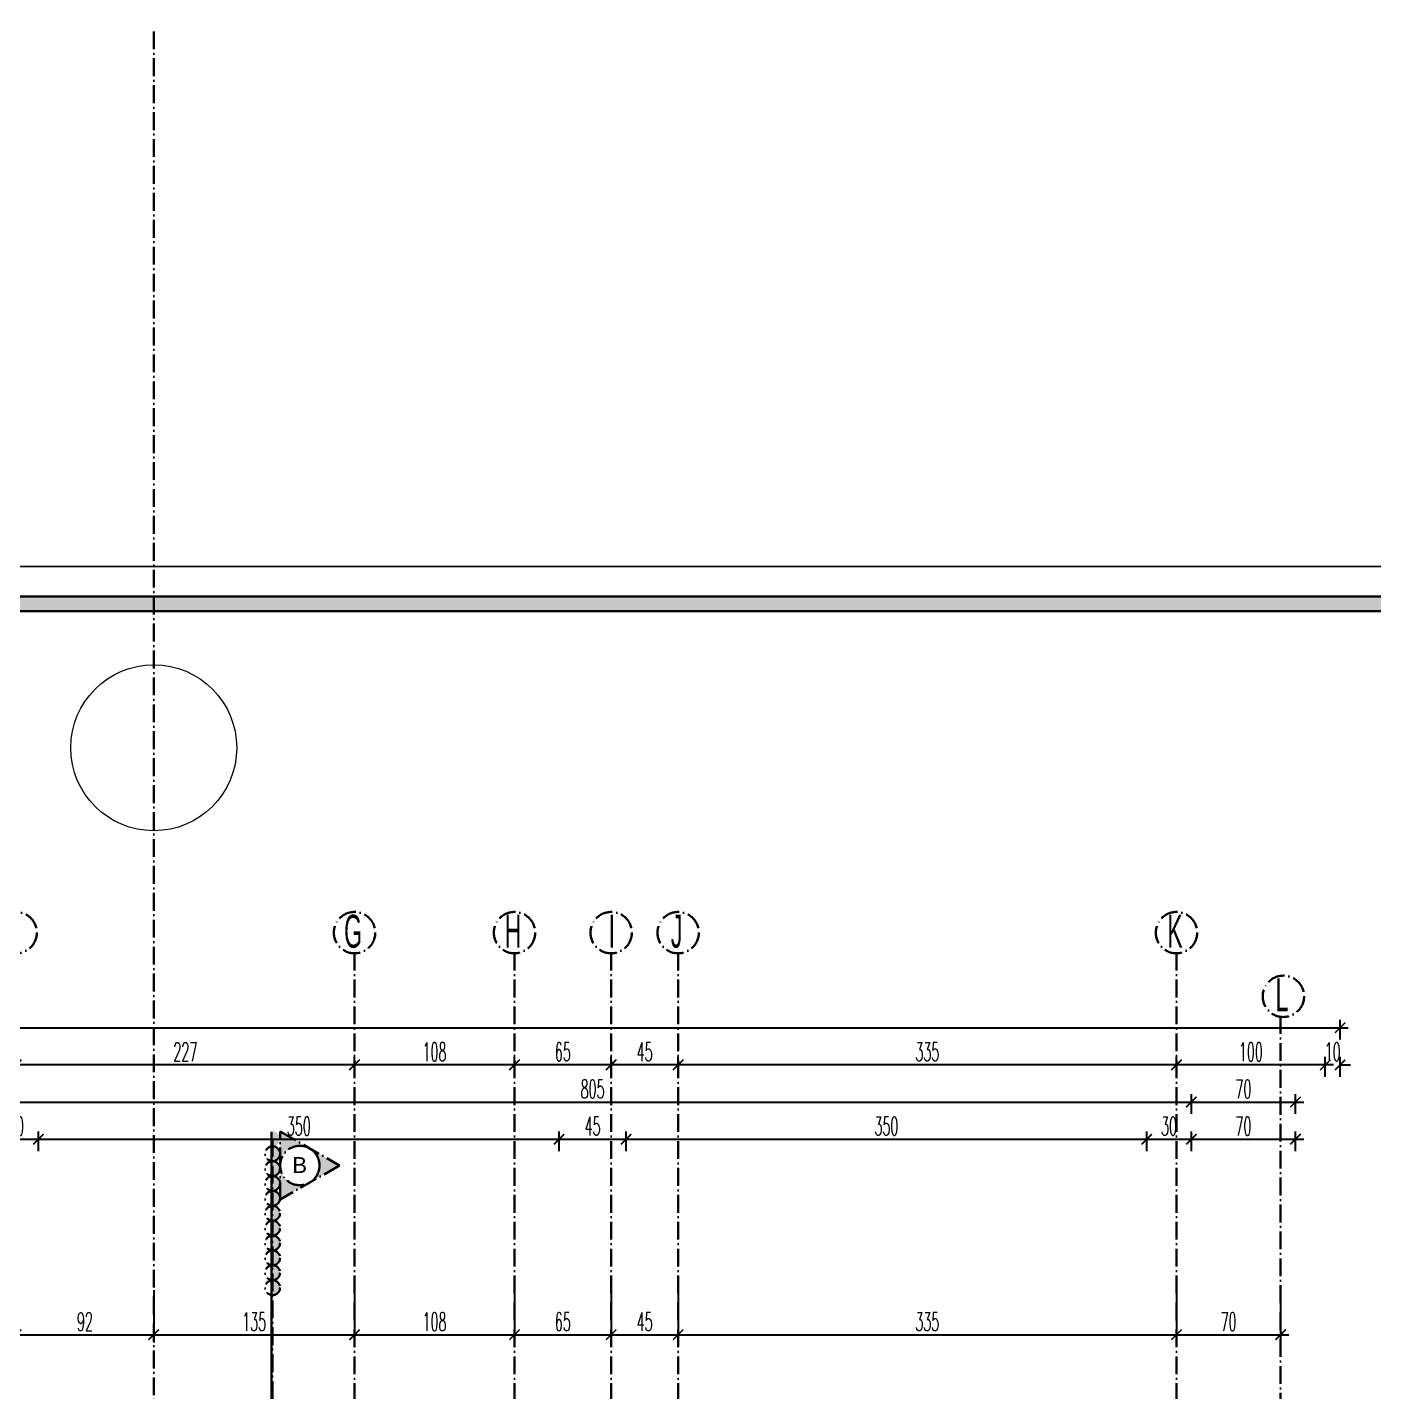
# Model space of a CAD drawing. Extents: x 775040 to 808375, y 4159409 to 4163651.
# Drawn here: x 781780 to 782685, y 4162734 to 4163651 of the extents above; entities that cross this region are included whole.
import ezdxf
from ezdxf.enums import TextEntityAlignment as Align

# ---------------------------------------------------------------- set-up
doc = ezdxf.new("R2010")
doc.units = 0
doc.header["$MEASUREMENT"] = 0
doc.header["$PDMODE"] = 3
doc.linetypes.add('ACAD_ISO10W100', pattern=[18, 12, -3, 0, -3])
doc.linetypes.add('DUZ', pattern=[500, 500])
doc.layers.get('0').update_dxf_attribs({"linetype": 'DUZ'})
for name, color, linetype, lineweight in [('KALIN', 30, 'Continuous', 18), ('yazı1', 53, 'Continuous', 15), ('Z_aks', 2, 'ACAD_ISO10W100', 30), ('Z_antet', 31, 'Continuous', 30), ('Z_dış ölçü', 115, 'Continuous', 25), ('Z_kesit yazısı', 190, 'Continuous', 18), ('Z_kesit çizgisi', 6, 'ACAD_ISO10W100', 30), ('Z_yazı', 4, 'Continuous', 20)]:
    doc.layers.add(name, color=color, linetype=linetype, lineweight=lineweight)
doc.styles.add('KOT', font='ROMANS.SHX')
doc.styles.add('OLCUIC', font='ROMANS.SHX', dxfattribs={"width": 0.5})
doc.styles.add('SIMPLEX', font='arial.ttf', dxfattribs={"width": 0.5})
doc.dimstyles.new('ölçü 50', dxfattribs={"dimtxt": 12.5, "dimasz": 7, "dimexe": 5.3, "dimexo": 5, "dimgap": 2.5, "dimtad": 1, "dimdec": 0, "dimzin": 9, "dimdsep": 46, "dimtxsty": 'OLCUIC', "dimblk1": 'ARCHTICK', "dimblk2": 'ARCHTICK', "dimsah": 1, "dimcen": 0, "dimdle": 5.5, "dimadec": 0, "dimazin": 0, "dimtfac": 1, "dimtdec": 0, "dimtix": 1, "dimtofl": 0, "dimtmove": 1, "dimatfit": 3, "dimldrblk": 'ARCHTICK', "dimfxl": 0, "dimtolj": 1, "dimtzin": 0, "dimarcsym": 0})

# ---------------------------------------------------------------- blocks, each defined once
blk = doc.blocks.new('_ARCHTICK')
at = {"color": 0, "linetype": 'ByBlock', "const_width": 0.15}
blk.add_lwpolyline([(-0.5, -0.5), (0.5, 0.5)], dxfattribs=at)
blk = doc.blocks.new('*D398')
at = {"layer": 'Defpoints', "color": 0, "linetype": 'Continuous', "transparency": 16777216}
for p in [(781787.64, 4162903.75), (781787.64, 4162613.75), (781757.64, 4162569.13)]:
    blk.add_point(p, dxfattribs=at)
at = {"layer": 'Z_dış ölçü', "color": 0, "linetype": 'Continuous', "lineweight": -2, "transparency": 16777216}
for p, q in [((781752.14, 4162903.75), (781793.14, 4162903.75)), ((781757.64, 4162895.75), (781757.64, 4162909.05)), ((781787.64, 4162895.75), (781787.64, 4162909.05))]:
    blk.add_line(p, q, dxfattribs=at)
at = {"layer": 'Z_dış ölçü', "color": 0, "linetype": 'Continuous', "lineweight": -2, "transparency": 16777216, "xscale": 7, "yscale": 7, "zscale": 7, "rotation": 180}
blk.add_blockref('_ARCHTICK', (781757.64, 4162903.75), dxfattribs=at)
at = {"layer": 'Z_dış ölçü', "color": 0, "linetype": 'Continuous', "lineweight": -2, "transparency": 16777216, "xscale": 7, "yscale": 7, "zscale": 7}
blk.add_blockref('_ARCHTICK', (781787.64, 4162903.75), dxfattribs=at)
at = {"layer": 'Z_dış ölçü', "color": 0, "linetype": 'Continuous', "transparency": 16777216, "insert": (781772.64, 4162912.5), "char_height": 12.5, "attachment_point": 5, "style": 'OLCUIC'}
blk.add_mtext('\\A1;30', dxfattribs=at)
blk = doc.blocks.new('*D399')
at = {"layer": 'Defpoints', "color": 0, "linetype": 'Continuous', "transparency": 16777216}
for p in [(782137.64, 4162903.75), (781787.64, 4162613.75), (782137.64, 4162613.75)]:
    blk.add_point(p, dxfattribs=at)
at = {"layer": 'Z_dış ölçü', "color": 0, "linetype": 'Continuous', "lineweight": -2, "transparency": 16777216}
for p, q in [((781782.14, 4162903.75), (782143.14, 4162903.75)), ((781787.64, 4162895.75), (781787.64, 4162909.05)), ((782137.64, 4162895.75), (782137.64, 4162909.05))]:
    blk.add_line(p, q, dxfattribs=at)
at = {"layer": 'Z_dış ölçü', "color": 0, "linetype": 'Continuous', "lineweight": -2, "transparency": 16777216, "xscale": 7, "yscale": 7, "zscale": 7, "rotation": 180}
blk.add_blockref('_ARCHTICK', (781787.64, 4162903.75), dxfattribs=at)
at = {"layer": 'Z_dış ölçü', "color": 0, "linetype": 'Continuous', "lineweight": -2, "transparency": 16777216, "xscale": 7, "yscale": 7, "zscale": 7}
blk.add_blockref('_ARCHTICK', (782137.64, 4162903.75), dxfattribs=at)
at = {"layer": 'Z_dış ölçü', "color": 0, "linetype": 'Continuous', "transparency": 16777216, "insert": (781962.64, 4162912.5), "char_height": 12.5, "attachment_point": 5, "style": 'OLCUIC'}
blk.add_mtext('\\A1;350', dxfattribs=at)
blk = doc.blocks.new('*D400')
at = {"layer": 'Defpoints', "color": 0, "linetype": 'Continuous', "transparency": 16777216}
for p in [(782182.64, 4162903.75), (782137.64, 4162613.75), (782182.64, 4162613.75)]:
    blk.add_point(p, dxfattribs=at)
at = {"layer": 'Z_dış ölçü', "color": 0, "linetype": 'Continuous', "lineweight": -2, "transparency": 16777216}
for p, q in [((782132.14, 4162903.75), (782188.14, 4162903.75)), ((782137.64, 4162895.75), (782137.64, 4162909.05)), ((782182.64, 4162895.75), (782182.64, 4162909.05))]:
    blk.add_line(p, q, dxfattribs=at)
at = {"layer": 'Z_dış ölçü', "color": 0, "linetype": 'Continuous', "lineweight": -2, "transparency": 16777216, "xscale": 7, "yscale": 7, "zscale": 7, "rotation": 180}
blk.add_blockref('_ARCHTICK', (782137.64, 4162903.75), dxfattribs=at)
at = {"layer": 'Z_dış ölçü', "color": 0, "linetype": 'Continuous', "lineweight": -2, "transparency": 16777216, "xscale": 7, "yscale": 7, "zscale": 7}
blk.add_blockref('_ARCHTICK', (782182.64, 4162903.75), dxfattribs=at)
at = {"layer": 'Z_dış ölçü', "color": 0, "linetype": 'Continuous', "transparency": 16777216, "insert": (782160.14, 4162912.5), "char_height": 12.5, "attachment_point": 5, "style": 'OLCUIC'}
blk.add_mtext('\\A1;45', dxfattribs=at)
blk = doc.blocks.new('*D401')
at = {"layer": 'Defpoints', "color": 0, "linetype": 'Continuous', "transparency": 16777216}
for p in [(782532.64, 4162903.75), (782182.64, 4162613.75), (782532.64, 4162613.75)]:
    blk.add_point(p, dxfattribs=at)
at = {"layer": 'Z_dış ölçü', "color": 0, "linetype": 'Continuous', "lineweight": -2, "transparency": 16777216}
for p, q in [((782177.14, 4162903.75), (782538.14, 4162903.75)), ((782182.64, 4162895.75), (782182.64, 4162909.05)), ((782532.64, 4162895.75), (782532.64, 4162909.05))]:
    blk.add_line(p, q, dxfattribs=at)
at = {"layer": 'Z_dış ölçü', "color": 0, "linetype": 'Continuous', "lineweight": -2, "transparency": 16777216, "xscale": 7, "yscale": 7, "zscale": 7, "rotation": 180}
blk.add_blockref('_ARCHTICK', (782182.64, 4162903.75), dxfattribs=at)
at = {"layer": 'Z_dış ölçü', "color": 0, "linetype": 'Continuous', "lineweight": -2, "transparency": 16777216, "xscale": 7, "yscale": 7, "zscale": 7}
blk.add_blockref('_ARCHTICK', (782532.64, 4162903.75), dxfattribs=at)
at = {"layer": 'Z_dış ölçü', "color": 0, "linetype": 'Continuous', "transparency": 16777216, "insert": (782357.64, 4162912.5), "char_height": 12.5, "attachment_point": 5, "style": 'OLCUIC'}
blk.add_mtext('\\A1;350', dxfattribs=at)
blk = doc.blocks.new('*D402')
at = {"layer": 'Defpoints', "color": 0, "linetype": 'Continuous', "transparency": 16777216}
for p in [(782562.64, 4162903.75), (782532.64, 4162613.75), (782562.64, 4162613.75)]:
    blk.add_point(p, dxfattribs=at)
at = {"layer": 'Z_dış ölçü', "color": 0, "linetype": 'Continuous', "lineweight": -2, "transparency": 16777216}
for p, q in [((782527.14, 4162903.75), (782568.14, 4162903.75)), ((782532.64, 4162895.75), (782532.64, 4162909.05)), ((782562.64, 4162895.75), (782562.64, 4162909.05))]:
    blk.add_line(p, q, dxfattribs=at)
at = {"layer": 'Z_dış ölçü', "color": 0, "linetype": 'Continuous', "lineweight": -2, "transparency": 16777216, "xscale": 7, "yscale": 7, "zscale": 7, "rotation": 180}
blk.add_blockref('_ARCHTICK', (782532.64, 4162903.75), dxfattribs=at)
at = {"layer": 'Z_dış ölçü', "color": 0, "linetype": 'Continuous', "lineweight": -2, "transparency": 16777216, "xscale": 7, "yscale": 7, "zscale": 7}
blk.add_blockref('_ARCHTICK', (782562.64, 4162903.75), dxfattribs=at)
at = {"layer": 'Z_dış ölçü', "color": 0, "linetype": 'Continuous', "transparency": 16777216, "insert": (782547.64, 4162912.5), "char_height": 12.5, "attachment_point": 5, "style": 'OLCUIC'}
blk.add_mtext('\\A1;30', dxfattribs=at)
blk = doc.blocks.new('*D403')
at = {"layer": 'Defpoints', "color": 0, "linetype": 'Continuous', "transparency": 16777216}
for p in [(782632.64, 4162903.75), (782562.64, 4162613.75), (782632.64, 4161643.75)]:
    blk.add_point(p, dxfattribs=at)
at = {"layer": 'Z_dış ölçü', "color": 0, "linetype": 'Continuous', "lineweight": -2, "transparency": 16777216}
for p, q in [((782557.14, 4162903.75), (782638.14, 4162903.75)), ((782562.64, 4162895.75), (782562.64, 4162909.05)), ((782632.64, 4162895.75), (782632.64, 4162909.05))]:
    blk.add_line(p, q, dxfattribs=at)
at = {"layer": 'Z_dış ölçü', "color": 0, "linetype": 'Continuous', "lineweight": -2, "transparency": 16777216, "xscale": 7, "yscale": 7, "zscale": 7, "rotation": 180}
blk.add_blockref('_ARCHTICK', (782562.64, 4162903.75), dxfattribs=at)
at = {"layer": 'Z_dış ölçü', "color": 0, "linetype": 'Continuous', "lineweight": -2, "transparency": 16777216, "xscale": 7, "yscale": 7, "zscale": 7}
blk.add_blockref('_ARCHTICK', (782632.64, 4162903.75), dxfattribs=at)
at = {"layer": 'Z_dış ölçü', "color": 0, "linetype": 'Continuous', "transparency": 16777216, "insert": (782597.64, 4162912.5), "char_height": 12.5, "attachment_point": 5, "style": 'OLCUIC'}
blk.add_mtext('\\A1;70', dxfattribs=at)
blk = doc.blocks.new('*D406')
at = {"layer": 'Defpoints', "color": 0, "linetype": 'Continuous', "transparency": 16777216}
for p in [(782562.64, 4162928.75), (781757.64, 4162613.75), (782562.64, 4162613.75)]:
    blk.add_point(p, dxfattribs=at)
at = {"layer": 'Z_dış ölçü', "color": 0, "linetype": 'Continuous', "lineweight": -2, "transparency": 16777216}
for p, q in [((781757.64, 4162920.75), (781757.64, 4162934.05)), ((782562.64, 4162920.75), (782562.64, 4162934.05)), ((781752.14, 4162928.75), (782568.14, 4162928.75))]:
    blk.add_line(p, q, dxfattribs=at)
at = {"layer": 'Z_dış ölçü', "color": 0, "linetype": 'Continuous', "lineweight": -2, "transparency": 16777216, "xscale": 7, "yscale": 7, "zscale": 7, "rotation": 180}
blk.add_blockref('_ARCHTICK', (781757.64, 4162928.75), dxfattribs=at)
at = {"layer": 'Z_dış ölçü', "color": 0, "linetype": 'Continuous', "lineweight": -2, "transparency": 16777216, "xscale": 7, "yscale": 7, "zscale": 7}
blk.add_blockref('_ARCHTICK', (782562.64, 4162928.75), dxfattribs=at)
at = {"layer": 'Z_dış ölçü', "color": 0, "linetype": 'Continuous', "transparency": 16777216, "insert": (782160.14, 4162937.5), "char_height": 12.5, "attachment_point": 5, "style": 'OLCUIC'}
blk.add_mtext('\\A1;805', dxfattribs=at)
blk = doc.blocks.new('*D407')
at = {"layer": 'Defpoints', "color": 0, "linetype": 'Continuous', "transparency": 16777216}
for p in [(782632.64, 4162928.75), (782562.64, 4162613.75), (782632.64, 4161643.75)]:
    blk.add_point(p, dxfattribs=at)
at = {"layer": 'Z_dış ölçü', "color": 0, "linetype": 'Continuous', "lineweight": -2, "transparency": 16777216}
for p, q in [((782562.64, 4162920.75), (782562.64, 4162934.05)), ((782632.64, 4162920.75), (782632.64, 4162934.05)), ((782557.14, 4162928.75), (782638.14, 4162928.75))]:
    blk.add_line(p, q, dxfattribs=at)
at = {"layer": 'Z_dış ölçü', "color": 0, "linetype": 'Continuous', "lineweight": -2, "transparency": 16777216, "xscale": 7, "yscale": 7, "zscale": 7, "rotation": 180}
blk.add_blockref('_ARCHTICK', (782562.64, 4162928.75), dxfattribs=at)
at = {"layer": 'Z_dış ölçü', "color": 0, "linetype": 'Continuous', "lineweight": -2, "transparency": 16777216, "xscale": 7, "yscale": 7, "zscale": 7}
blk.add_blockref('_ARCHTICK', (782632.64, 4162928.75), dxfattribs=at)
at = {"layer": 'Z_dış ölçü', "color": 0, "linetype": 'Continuous', "transparency": 16777216, "insert": (782597.64, 4162937.5), "char_height": 12.5, "attachment_point": 5, "style": 'OLCUIC'}
blk.add_mtext('\\A1;70', dxfattribs=at)
blk = doc.blocks.new('*D504')
at = {"layer": 'Defpoints', "color": 0, "linetype": 'Continuous', "transparency": 16777216}
for p in [(782652.64, 4162953.75), (782652.64, 4162927.4), (782662.64, 4162927.4)]:
    blk.add_point(p, dxfattribs=at)
at = {"layer": 'Z_dış ölçü', "color": 0, "linetype": 'Continuous', "lineweight": -2, "transparency": 16777216}
for p, q in [((782652.64, 4162945.75), (782652.64, 4162959.05)), ((782662.64, 4162945.75), (782662.64, 4162959.05)), ((782652.64, 4162953.75), (782645.64, 4162953.75)), ((782662.64, 4162953.75), (782669.64, 4162953.75))]:
    blk.add_line(p, q, dxfattribs=at)
at = {"layer": 'Z_dış ölçü', "color": 0, "linetype": 'Continuous', "lineweight": -2, "transparency": 16777216, "xscale": 7, "yscale": 7, "zscale": 7}
blk.add_blockref('_ARCHTICK', (782652.64, 4162953.75), dxfattribs=at)
at = {"layer": 'Z_dış ölçü', "color": 0, "linetype": 'Continuous', "lineweight": -2, "transparency": 16777216, "xscale": 7, "yscale": 7, "zscale": 7, "rotation": 180}
blk.add_blockref('_ARCHTICK', (782662.64, 4162953.75), dxfattribs=at)
at = {"layer": 'Z_dış ölçü', "color": 0, "linetype": 'Continuous', "transparency": 16777216, "insert": (782657.64, 4162962.5), "char_height": 12.5, "attachment_point": 5, "style": 'OLCUIC'}
blk.add_mtext('\\A1;10', dxfattribs=at)
blk = doc.blocks.new('*D505')
at = {"layer": 'Defpoints', "color": 0, "linetype": 'Continuous', "transparency": 16777216}
for p in [(782552.64, 4162953.75), (782652.64, 4162927.4), (782552.64, 4162863.18)]:
    blk.add_point(p, dxfattribs=at)
at = {"layer": 'Z_dış ölçü', "color": 0, "linetype": 'Continuous', "lineweight": -2, "transparency": 16777216}
for p, q in [((782552.64, 4162945.75), (782552.64, 4162959.05)), ((782652.64, 4162945.75), (782652.64, 4162959.05)), ((782658.14, 4162953.75), (782547.14, 4162953.75))]:
    blk.add_line(p, q, dxfattribs=at)
at = {"layer": 'Z_dış ölçü', "color": 0, "linetype": 'Continuous', "lineweight": -2, "transparency": 16777216, "xscale": 7, "yscale": 7, "zscale": 7, "rotation": 180}
blk.add_blockref('_ARCHTICK', (782552.64, 4162953.75), dxfattribs=at)
at = {"layer": 'Z_dış ölçü', "color": 0, "linetype": 'Continuous', "lineweight": -2, "transparency": 16777216, "xscale": 7, "yscale": 7, "zscale": 7}
blk.add_blockref('_ARCHTICK', (782652.64, 4162953.75), dxfattribs=at)
at = {"layer": 'Z_dış ölçü', "color": 0, "linetype": 'Continuous', "transparency": 16777216, "insert": (782602.64, 4162962.5), "char_height": 12.5, "attachment_point": 5, "style": 'OLCUIC'}
blk.add_mtext('\\A1;100', dxfattribs=at)
blk = doc.blocks.new('*D506')
at = {"layer": 'Defpoints', "color": 0, "linetype": 'Continuous', "transparency": 16777216}
for p in [(782217.64, 4162953.75), (782552.64, 4162863.18), (782217.64, 4162842.54)]:
    blk.add_point(p, dxfattribs=at)
at = {"layer": 'Z_dış ölçü', "color": 0, "linetype": 'Continuous', "lineweight": -2, "transparency": 16777216}
for p, q in [((782217.64, 4162945.75), (782217.64, 4162959.05)), ((782552.64, 4162945.75), (782552.64, 4162959.05)), ((782558.14, 4162953.75), (782212.14, 4162953.75))]:
    blk.add_line(p, q, dxfattribs=at)
at = {"layer": 'Z_dış ölçü', "color": 0, "linetype": 'Continuous', "lineweight": -2, "transparency": 16777216, "xscale": 7, "yscale": 7, "zscale": 7, "rotation": 180}
blk.add_blockref('_ARCHTICK', (782217.64, 4162953.75), dxfattribs=at)
at = {"layer": 'Z_dış ölçü', "color": 0, "linetype": 'Continuous', "lineweight": -2, "transparency": 16777216, "xscale": 7, "yscale": 7, "zscale": 7}
blk.add_blockref('_ARCHTICK', (782552.64, 4162953.75), dxfattribs=at)
at = {"layer": 'Z_dış ölçü', "color": 0, "linetype": 'Continuous', "transparency": 16777216, "insert": (782385.14, 4162962.5), "char_height": 12.5, "attachment_point": 5, "style": 'OLCUIC'}
blk.add_mtext('\\A1;335', dxfattribs=at)
blk = doc.blocks.new('*D507')
at = {"layer": 'Defpoints', "color": 0, "linetype": 'Continuous', "transparency": 16777216}
for p in [(782172.64, 4162953.75), (782172.64, 4162842.54), (782217.64, 4162842.54)]:
    blk.add_point(p, dxfattribs=at)
at = {"layer": 'Z_dış ölçü', "color": 0, "linetype": 'Continuous', "lineweight": -2, "transparency": 16777216}
for p, q in [((782172.64, 4162945.75), (782172.64, 4162959.05)), ((782217.64, 4162945.75), (782217.64, 4162959.05)), ((782223.14, 4162953.75), (782167.14, 4162953.75))]:
    blk.add_line(p, q, dxfattribs=at)
at = {"layer": 'Z_dış ölçü', "color": 0, "linetype": 'Continuous', "lineweight": -2, "transparency": 16777216, "xscale": 7, "yscale": 7, "zscale": 7, "rotation": 180}
blk.add_blockref('_ARCHTICK', (782172.64, 4162953.75), dxfattribs=at)
at = {"layer": 'Z_dış ölçü', "color": 0, "linetype": 'Continuous', "lineweight": -2, "transparency": 16777216, "xscale": 7, "yscale": 7, "zscale": 7}
blk.add_blockref('_ARCHTICK', (782217.64, 4162953.75), dxfattribs=at)
at = {"layer": 'Z_dış ölçü', "color": 0, "linetype": 'Continuous', "transparency": 16777216, "insert": (782195.14, 4162962.5), "char_height": 12.5, "attachment_point": 5, "style": 'OLCUIC'}
blk.add_mtext('\\A1;45', dxfattribs=at)
blk = doc.blocks.new('*D508')
at = {"layer": 'Defpoints', "color": 0, "linetype": 'Continuous', "transparency": 16777216}
for p in [(782107.64, 4162953.75), (782107.64, 4162842.54), (782172.64, 4162842.54)]:
    blk.add_point(p, dxfattribs=at)
at = {"layer": 'Z_dış ölçü', "color": 0, "linetype": 'Continuous', "lineweight": -2, "transparency": 16777216}
for p, q in [((782107.64, 4162945.75), (782107.64, 4162959.05)), ((782172.64, 4162945.75), (782172.64, 4162959.05)), ((782178.14, 4162953.75), (782102.14, 4162953.75))]:
    blk.add_line(p, q, dxfattribs=at)
at = {"layer": 'Z_dış ölçü', "color": 0, "linetype": 'Continuous', "lineweight": -2, "transparency": 16777216, "xscale": 7, "yscale": 7, "zscale": 7, "rotation": 180}
blk.add_blockref('_ARCHTICK', (782107.64, 4162953.75), dxfattribs=at)
at = {"layer": 'Z_dış ölçü', "color": 0, "linetype": 'Continuous', "lineweight": -2, "transparency": 16777216, "xscale": 7, "yscale": 7, "zscale": 7}
blk.add_blockref('_ARCHTICK', (782172.64, 4162953.75), dxfattribs=at)
at = {"layer": 'Z_dış ölçü', "color": 0, "linetype": 'Continuous', "transparency": 16777216, "insert": (782140.14, 4162962.5), "char_height": 12.5, "attachment_point": 5, "style": 'OLCUIC'}
blk.add_mtext('\\A1;65', dxfattribs=at)
blk = doc.blocks.new('*D509')
at = {"layer": 'Defpoints', "color": 0, "linetype": 'Continuous', "transparency": 16777216}
for p in [(782000.14, 4162953.75), (782000.14, 4162842.54), (782107.64, 4162842.54)]:
    blk.add_point(p, dxfattribs=at)
at = {"layer": 'Z_dış ölçü', "color": 0, "linetype": 'Continuous', "lineweight": -2, "transparency": 16777216}
for p, q in [((782000.14, 4162945.75), (782000.14, 4162959.05)), ((782107.64, 4162945.75), (782107.64, 4162959.05)), ((782113.14, 4162953.75), (781994.64, 4162953.75))]:
    blk.add_line(p, q, dxfattribs=at)
at = {"layer": 'Z_dış ölçü', "color": 0, "linetype": 'Continuous', "lineweight": -2, "transparency": 16777216, "xscale": 7, "yscale": 7, "zscale": 7, "rotation": 180}
blk.add_blockref('_ARCHTICK', (782000.14, 4162953.75), dxfattribs=at)
at = {"layer": 'Z_dış ölçü', "color": 0, "linetype": 'Continuous', "lineweight": -2, "transparency": 16777216, "xscale": 7, "yscale": 7, "zscale": 7}
blk.add_blockref('_ARCHTICK', (782107.64, 4162953.75), dxfattribs=at)
at = {"layer": 'Z_dış ölçü', "color": 0, "linetype": 'Continuous', "transparency": 16777216, "insert": (782053.89, 4162962.5), "char_height": 12.5, "attachment_point": 5, "style": 'OLCUIC'}
blk.add_mtext('\\A1;108', dxfattribs=at)
blk = doc.blocks.new('*D510')
at = {"layer": 'Defpoints', "color": 0, "linetype": 'Continuous', "transparency": 16777216}
for p in [(781772.64, 4162953.75), (781772.64, 4162842.54), (782000.14, 4162842.54)]:
    blk.add_point(p, dxfattribs=at)
at = {"layer": 'Z_dış ölçü', "color": 0, "linetype": 'Continuous', "lineweight": -2, "transparency": 16777216}
for p, q in [((781772.64, 4162945.75), (781772.64, 4162959.05)), ((782000.14, 4162945.75), (782000.14, 4162959.05)), ((782005.64, 4162953.75), (781767.14, 4162953.75))]:
    blk.add_line(p, q, dxfattribs=at)
at = {"layer": 'Z_dış ölçü', "color": 0, "linetype": 'Continuous', "lineweight": -2, "transparency": 16777216, "xscale": 7, "yscale": 7, "zscale": 7, "rotation": 180}
blk.add_blockref('_ARCHTICK', (781772.64, 4162953.75), dxfattribs=at)
at = {"layer": 'Z_dış ölçü', "color": 0, "linetype": 'Continuous', "lineweight": -2, "transparency": 16777216, "xscale": 7, "yscale": 7, "zscale": 7}
blk.add_blockref('_ARCHTICK', (782000.14, 4162953.75), dxfattribs=at)
at = {"layer": 'Z_dış ölçü', "color": 0, "linetype": 'Continuous', "transparency": 16777216, "insert": (781886.39, 4162962.5), "char_height": 12.5, "attachment_point": 5, "style": 'OLCUIC'}
blk.add_mtext('\\A1;227', dxfattribs=at)
blk = doc.blocks.new('*D517')
at = {"layer": 'Defpoints', "color": 0, "linetype": 'Continuous', "transparency": 16777216}
for p in [(782662.64, 4162978.75), (780682.64, 4162953.75), (782662.64, 4162953.75)]:
    blk.add_point(p, dxfattribs=at)
at = {"layer": 'Z_dış ölçü', "color": 0, "linetype": 'Continuous', "lineweight": -2, "transparency": 16777216}
for p, q in [((780677.14, 4162978.75), (782668.14, 4162978.75)), ((780682.64, 4162970.75), (780682.64, 4162984.05)), ((782662.64, 4162970.75), (782662.64, 4162984.05))]:
    blk.add_line(p, q, dxfattribs=at)
at = {"layer": 'Z_dış ölçü', "color": 0, "linetype": 'Continuous', "lineweight": -2, "transparency": 16777216, "xscale": 7, "yscale": 7, "zscale": 7, "rotation": 180}
blk.add_blockref('_ARCHTICK', (780682.64, 4162978.75), dxfattribs=at)
at = {"layer": 'Z_dış ölçü', "color": 0, "linetype": 'Continuous', "lineweight": -2, "transparency": 16777216, "xscale": 7, "yscale": 7, "zscale": 7}
blk.add_blockref('_ARCHTICK', (782662.64, 4162978.75), dxfattribs=at)
at = {"layer": 'Z_dış ölçü', "color": 0, "linetype": 'Continuous', "transparency": 16777216, "insert": (781672.64, 4162987.5), "char_height": 12.5, "attachment_point": 5, "style": 'OLCUIC'}
blk.add_mtext('\\A1;1980', dxfattribs=at)
blk = doc.blocks.new('*D1267')
at = {"layer": 'Defpoints', "color": 0, "linetype": 'Continuous', "transparency": 16777216}
for p in [(781772.64, 4162821.77), (781865.14, 4162821.77), (781865.14, 4162772.34)]:
    blk.add_point(p, dxfattribs=at)
at = {"layer": 'Z_yazı', "color": 0, "linetype": 'Continuous', "lineweight": -2, "transparency": 16777216}
for p, q in [((781772.64, 4162802.34), (781772.64, 4162767.04)), ((781865.14, 4162802.34), (781865.14, 4162767.04)), ((781767.14, 4162772.34), (781870.64, 4162772.34))]:
    blk.add_line(p, q, dxfattribs=at)
at = {"layer": 'Z_yazı', "color": 0, "linetype": 'Continuous', "lineweight": -2, "transparency": 16777216, "xscale": 7, "yscale": 7, "zscale": 7, "rotation": 180}
blk.add_blockref('_ARCHTICK', (781772.64, 4162772.34), dxfattribs=at)
at = {"layer": 'Z_yazı', "color": 0, "linetype": 'Continuous', "lineweight": -2, "transparency": 16777216, "xscale": 7, "yscale": 7, "zscale": 7}
blk.add_blockref('_ARCHTICK', (781865.14, 4162772.34), dxfattribs=at)
at = {"layer": 'Z_yazı', "color": 0, "linetype": 'Continuous', "transparency": 16777216, "insert": (781818.89, 4162781.09), "char_height": 12.5, "attachment_point": 5, "style": 'OLCUIC'}
blk.add_mtext('\\A1;92', dxfattribs=at)
blk = doc.blocks.new('*D1268')
at = {"layer": 'Defpoints', "color": 0, "linetype": 'Continuous', "transparency": 16777216}
for p in [(781865.14, 4162821.77), (782000.14, 4162804.81), (782000.14, 4162772.34)]:
    blk.add_point(p, dxfattribs=at)
at = {"layer": 'Z_yazı', "color": 0, "linetype": 'Continuous', "lineweight": -2, "transparency": 16777216}
for p, q in [((781865.14, 4162802.34), (781865.14, 4162767.04)), ((782000.14, 4162799.81), (782000.14, 4162767.04)), ((781859.64, 4162772.34), (782005.64, 4162772.34))]:
    blk.add_line(p, q, dxfattribs=at)
at = {"layer": 'Z_yazı', "color": 0, "linetype": 'Continuous', "lineweight": -2, "transparency": 16777216, "xscale": 7, "yscale": 7, "zscale": 7, "rotation": 180}
blk.add_blockref('_ARCHTICK', (781865.14, 4162772.34), dxfattribs=at)
at = {"layer": 'Z_yazı', "color": 0, "linetype": 'Continuous', "lineweight": -2, "transparency": 16777216, "xscale": 7, "yscale": 7, "zscale": 7}
blk.add_blockref('_ARCHTICK', (782000.14, 4162772.34), dxfattribs=at)
at = {"layer": 'Z_yazı', "color": 0, "linetype": 'Continuous', "transparency": 16777216, "insert": (781932.64, 4162781.09), "char_height": 12.5, "attachment_point": 5, "style": 'OLCUIC'}
blk.add_mtext('\\A1;135', dxfattribs=at)
blk = doc.blocks.new('*D1269')
at = {"layer": 'Defpoints', "color": 0, "linetype": 'Continuous', "transparency": 16777216}
for p in [(782000.14, 4162804.81), (782107.64, 4162804.81), (782107.64, 4162772.34)]:
    blk.add_point(p, dxfattribs=at)
at = {"layer": 'Z_yazı', "color": 0, "linetype": 'Continuous', "lineweight": -2, "transparency": 16777216}
for p, q in [((782000.14, 4162799.81), (782000.14, 4162767.04)), ((782107.64, 4162799.81), (782107.64, 4162767.04)), ((781994.64, 4162772.34), (782113.14, 4162772.34))]:
    blk.add_line(p, q, dxfattribs=at)
at = {"layer": 'Z_yazı', "color": 0, "linetype": 'Continuous', "lineweight": -2, "transparency": 16777216, "xscale": 7, "yscale": 7, "zscale": 7, "rotation": 180}
blk.add_blockref('_ARCHTICK', (782000.14, 4162772.34), dxfattribs=at)
at = {"layer": 'Z_yazı', "color": 0, "linetype": 'Continuous', "lineweight": -2, "transparency": 16777216, "xscale": 7, "yscale": 7, "zscale": 7}
blk.add_blockref('_ARCHTICK', (782107.64, 4162772.34), dxfattribs=at)
at = {"layer": 'Z_yazı', "color": 0, "linetype": 'Continuous', "transparency": 16777216, "insert": (782053.89, 4162781.09), "char_height": 12.5, "attachment_point": 5, "style": 'OLCUIC'}
blk.add_mtext('\\A1;108', dxfattribs=at)
blk = doc.blocks.new('*D1270')
at = {"layer": 'Defpoints', "color": 0, "linetype": 'Continuous', "transparency": 16777216}
for p in [(782172.64, 4162822.72), (782107.64, 4162804.81), (782172.64, 4162772.34)]:
    blk.add_point(p, dxfattribs=at)
at = {"layer": 'Z_yazı', "color": 0, "linetype": 'Continuous', "lineweight": -2, "transparency": 16777216}
for p, q in [((782172.64, 4162802.34), (782172.64, 4162767.04)), ((782107.64, 4162799.81), (782107.64, 4162767.04)), ((782102.14, 4162772.34), (782178.14, 4162772.34))]:
    blk.add_line(p, q, dxfattribs=at)
at = {"layer": 'Z_yazı', "color": 0, "linetype": 'Continuous', "lineweight": -2, "transparency": 16777216, "xscale": 7, "yscale": 7, "zscale": 7, "rotation": 180}
blk.add_blockref('_ARCHTICK', (782107.64, 4162772.34), dxfattribs=at)
at = {"layer": 'Z_yazı', "color": 0, "linetype": 'Continuous', "lineweight": -2, "transparency": 16777216, "xscale": 7, "yscale": 7, "zscale": 7}
blk.add_blockref('_ARCHTICK', (782172.64, 4162772.34), dxfattribs=at)
at = {"layer": 'Z_yazı', "color": 0, "linetype": 'Continuous', "transparency": 16777216, "insert": (782140.14, 4162781.09), "char_height": 12.5, "attachment_point": 5, "style": 'OLCUIC'}
blk.add_mtext('\\A1;65', dxfattribs=at)
blk = doc.blocks.new('*D1271')
at = {"layer": 'Defpoints', "color": 0, "linetype": 'Continuous', "transparency": 16777216}
for p in [(782172.64, 4162822.72), (782217.64, 4162822.72), (782217.64, 4162772.34)]:
    blk.add_point(p, dxfattribs=at)
at = {"layer": 'Z_yazı', "color": 0, "linetype": 'Continuous', "lineweight": -2, "transparency": 16777216}
for p, q in [((782172.64, 4162802.34), (782172.64, 4162767.04)), ((782217.64, 4162802.34), (782217.64, 4162767.04)), ((782167.14, 4162772.34), (782223.14, 4162772.34))]:
    blk.add_line(p, q, dxfattribs=at)
at = {"layer": 'Z_yazı', "color": 0, "linetype": 'Continuous', "lineweight": -2, "transparency": 16777216, "xscale": 7, "yscale": 7, "zscale": 7, "rotation": 180}
blk.add_blockref('_ARCHTICK', (782172.64, 4162772.34), dxfattribs=at)
at = {"layer": 'Z_yazı', "color": 0, "linetype": 'Continuous', "lineweight": -2, "transparency": 16777216, "xscale": 7, "yscale": 7, "zscale": 7}
blk.add_blockref('_ARCHTICK', (782217.64, 4162772.34), dxfattribs=at)
at = {"layer": 'Z_yazı', "color": 0, "linetype": 'Continuous', "transparency": 16777216, "insert": (782195.14, 4162781.09), "char_height": 12.5, "attachment_point": 5, "style": 'OLCUIC'}
blk.add_mtext('\\A1;45', dxfattribs=at)
blk = doc.blocks.new('*D1272')
at = {"layer": 'Defpoints', "color": 0, "linetype": 'Continuous', "transparency": 16777216}
for p in [(782217.64, 4162822.72), (782552.64, 4162813.3), (782552.64, 4162772.34)]:
    blk.add_point(p, dxfattribs=at)
at = {"layer": 'Z_yazı', "color": 0, "linetype": 'Continuous', "lineweight": -2, "transparency": 16777216}
for p, q in [((782217.64, 4162802.34), (782217.64, 4162767.04)), ((782552.64, 4162802.34), (782552.64, 4162767.04)), ((782212.14, 4162772.34), (782558.14, 4162772.34))]:
    blk.add_line(p, q, dxfattribs=at)
at = {"layer": 'Z_yazı', "color": 0, "linetype": 'Continuous', "lineweight": -2, "transparency": 16777216, "xscale": 7, "yscale": 7, "zscale": 7, "rotation": 180}
blk.add_blockref('_ARCHTICK', (782217.64, 4162772.34), dxfattribs=at)
at = {"layer": 'Z_yazı', "color": 0, "linetype": 'Continuous', "lineweight": -2, "transparency": 16777216, "xscale": 7, "yscale": 7, "zscale": 7}
blk.add_blockref('_ARCHTICK', (782552.64, 4162772.34), dxfattribs=at)
at = {"layer": 'Z_yazı', "color": 0, "linetype": 'Continuous', "transparency": 16777216, "insert": (782385.14, 4162781.09), "char_height": 12.5, "attachment_point": 5, "style": 'OLCUIC'}
blk.add_mtext('\\A1;335', dxfattribs=at)
blk = doc.blocks.new('*D1273')
at = {"layer": 'Defpoints', "color": 0, "linetype": 'Continuous', "transparency": 16777216}
for p in [(782552.64, 4162813.3), (782622.64, 4162813.3), (782622.64, 4162772.34)]:
    blk.add_point(p, dxfattribs=at)
at = {"layer": 'Z_yazı', "color": 0, "linetype": 'Continuous', "lineweight": -2, "transparency": 16777216}
for p, q in [((782552.64, 4162802.34), (782552.64, 4162767.04)), ((782622.64, 4162802.34), (782622.64, 4162767.04)), ((782547.14, 4162772.34), (782628.14, 4162772.34))]:
    blk.add_line(p, q, dxfattribs=at)
at = {"layer": 'Z_yazı', "color": 0, "linetype": 'Continuous', "lineweight": -2, "transparency": 16777216, "xscale": 7, "yscale": 7, "zscale": 7, "rotation": 180}
blk.add_blockref('_ARCHTICK', (782552.64, 4162772.34), dxfattribs=at)
at = {"layer": 'Z_yazı', "color": 0, "linetype": 'Continuous', "lineweight": -2, "transparency": 16777216, "xscale": 7, "yscale": 7, "zscale": 7}
blk.add_blockref('_ARCHTICK', (782622.64, 4162772.34), dxfattribs=at)
at = {"layer": 'Z_yazı', "color": 0, "linetype": 'Continuous', "transparency": 16777216, "insert": (782587.64, 4162781.09), "char_height": 12.5, "attachment_point": 5, "style": 'OLCUIC'}
blk.add_mtext('\\A1;70', dxfattribs=at)

msp = doc.modelspace()

# ---------------------------------------------------------------- hatches: boundary and pattern name
at = {"layer": 'Z_antet'}
msp.add_hatch(color=256, dxfattribs=at).paths.add_polyline_path([(780017.64, 4159743.65), (780017.64, 4159438.75), (783307.64, 4159438.75), (783307.64, 4163258.75), (780017.64, 4163258.75), (780017.64, 4159741.15), (780007.64, 4159741.15), (780007.64, 4163268.75), (783317.64, 4163268.75), (783317.64, 4159428.75), (780007.64, 4159428.75), (780007.64, 4159743.65)])
at = {"layer": 'Z_kesit çizgisi', "lineweight": 30}
h = msp.add_hatch(color=256, dxfattribs=at)
h.paths.add_polyline_path([(781945.02, 4162808.99), (781945.02, 4162798.99, 1)])
h.paths.add_polyline_path([(781945.02, 4162818.99), (781945.02, 4162808.99, 1)])
h.paths.add_polyline_path([(781945.02, 4162828.99), (781945.02, 4162818.99, 1)])
h.paths.add_polyline_path([(781945.02, 4162838.99), (781945.02, 4162828.99, 1)])
h.paths.add_polyline_path([(781945.02, 4162848.99), (781945.02, 4162838.99, 1)])
h.paths.add_polyline_path([(781945.02, 4162858.99), (781945.02, 4162848.99, 1)])
h.paths.add_polyline_path([(781945.02, 4162868.99), (781945.02, 4162858.99, 1)])
h.paths.add_polyline_path([(781945.02, 4162878.99), (781945.02, 4162868.99, 1)])
h.paths.add_polyline_path([(781945.02, 4162888.99), (781945.02, 4162878.99, 1)])
h.paths.add_polyline_path([(781945.02, 4162898.99), (781945.02, 4162888.99, 1)])
h.paths.add_polyline_path([(781945.02, 4162908.99), (781945.02, 4162898.99, 1)])
h = msp.add_hatch(color=256, dxfattribs=at)
h.paths.add_polyline_path([(781990.02, 4162886.08), (781970.02, 4162897.54, -0.575071), (781970.02, 4162874.62)])
h.paths.add_polyline_path([(781963.35, 4162899.33, -0.129049), (781969.86, 4162897.63), (781950.02, 4162908.99), (781950.02, 4162886.08), (781950.02, 4162863.17), (781969.86, 4162874.53, -0.129049), (781963.35, 4162872.82, -1)])

# ---------------------------------------------------------------- linework, layer by layer
at = {"layer": 'KALIN'}
msp.add_lwpolyline([(779867.64, 4163288.75), (779867.64, 4159408.75), (783337.64, 4159408.75), (783337.64, 4163288.75)], close=True, dxfattribs=at)
msp.add_lwpolyline([(779887.64, 4159741.15), (779887.64, 4163288.75), (783337.64, 4163288.75), (783337.64, 4159408.75), (779887.64, 4159408.75), (779887.64, 4159743.65)], dxfattribs=at)
at = {"layer": 'Z_aks'}
for p, q in [((781865.14, 4159509.81), (781865.14, 4163651.37)), ((782000.14, 4159668.75), (782000.14, 4163028.75)), ((782107.64, 4159668.75), (782107.64, 4163028.75)), ((782172.64, 4159668.75), (782172.64, 4163028.75)), ((782217.64, 4159668.75), (782217.64, 4163028.75)), ((782552.64, 4159668.75), (782552.64, 4163028.75)), ((782622.64, 4159626.05), (782622.64, 4162986.05))]:
    msp.add_line(p, q, dxfattribs=at)
for centre in [(781772.64, 4163042.66), (782000.14, 4163042.66), (782107.64, 4163042.66), (782172.64, 4163042.66), (782217.64, 4163042.66), (782552.64, 4163042.66), (782624.51, 4162999.83)]:
    msp.add_circle(centre, 13.91, dxfattribs=at)
at = {"layer": 'Z_antet'}
msp.add_lwpolyline([(780017.64, 4159743.65), (780017.64, 4159438.75), (783307.64, 4159438.75), (783307.64, 4163258.75), (780017.64, 4163258.75), (780017.64, 4159741.15), (780007.64, 4159741.15), (780007.64, 4163268.75), (783317.64, 4163268.75), (783317.64, 4159428.75), (780007.64, 4159428.75), (780007.64, 4159743.65)], close=True, dxfattribs=at)
at = {"layer": 'Z_kesit çizgisi', "linetype": 'Continuous'}
msp.add_line((781944.3, 4162908.7), (781944.3, 4159734.81), dxfattribs=at)
at = {"layer": 'Z_kesit çizgisi'}
msp.add_line((781945.02, 4162903.99), (781945.02, 4160704.69), dxfattribs=at)
at = {"layer": 'Z_kesit çizgisi', "lineweight": 30}
msp.add_lwpolyline([(781990.02, 4162886.08), (781950.02, 4162863.17), (781950.02, 4162886.08), (781950.02, 4162908.99)], close=True, dxfattribs=at)
for centre, radius in [((781945.02, 4162893.99), 5), ((781963.35, 4162886.08), 13.25), ((781945.02, 4162883.99), 5), ((781945.02, 4162873.99), 5), ((781945.02, 4162863.99), 5), ((781945.02, 4162853.99), 5), ((781945.02, 4162843.99), 5), ((781945.02, 4162833.99), 5), ((781945.02, 4162823.99), 5), ((781945.02, 4162813.99), 5), ((781945.02, 4162803.99), 5)]:
    msp.add_circle(centre, radius, dxfattribs=at)
at = {"layer": 'Z_yazı', "color": 5, "linetype": 'Continuous'}
msp.add_circle((781865.14, 4163166.95), 55.78, dxfattribs=at)

# ---------------------------------------------------------------- texts
at = {"layer": 'yazı1', "ltscale": 0.01, "style": 'SIMPLEX', "width": 0.5}
for s, p in [('G', (781999.14, 4163043.58)), ('H', (782106.64, 4163043.58)), ('I', (782173.05, 4163043.58)), ('J', (782216.64, 4163043.58)), ('K', (782551.64, 4163043.58)), ('L', (782623.5, 4163000.75))]:
    msp.add_text(s, height=22.14, dxfattribs=at).set_placement(p, align=Align.MIDDLE_CENTER)
at = {"layer": 'Z_kesit yazısı', "insert": (781963.25, 4162886.4), "char_height": 10.66, "width": 187.9858, "attachment_point": 5, "style": 'KOT'}
msp.add_mtext('{\\fArial|b0|i0|c162|p34;B}', dxfattribs=at)

# ---------------------------------------------------------------- dimensions: what is measured, and where the dimension line sits
at = {"layer": 'Z_dış ölçü', "linetype": 'Continuous'}
for base, p1, p2, picture, middle in [((782662.64, 4162978.75), (780682.64, 4162953.75), (782662.64, 4162953.75), '*D517', (781672.64, 4162987.5)), ((781772.64275188, 4162953.75499182), (782000.14275185, 4162842.53703043), (781772.64275188, 4162842.53703043), '*D510', (781886.39275186, 4162962.50499182)), ((782000.14275185, 4162953.75499182), (782107.64275188, 4162842.53703043), (782000.14275185, 4162842.53703043), '*D509', (782053.89275186, 4162962.50499182)), ((782107.64, 4162953.75), (782172.64, 4162842.54), (782107.64, 4162842.54), '*D508', (782140.14, 4162962.5)), ((782172.64, 4162953.75), (782217.64, 4162842.54), (782172.64, 4162842.54), '*D507', (782195.14, 4162962.5)), ((782217.64, 4162953.75), (782552.64, 4162863.18), (782217.64, 4162842.54), '*D506', (782385.14, 4162962.5)), ((782552.64, 4162953.75), (782652.64, 4162927.4), (782552.64, 4162863.18), '*D505', (782602.64, 4162962.5)), ((782652.64, 4162953.75), (782662.64, 4162927.4), (782652.64, 4162927.4), '*D504', (782657.64, 4162962.5)), ((782562.64, 4162928.75), (781757.64, 4162613.75), (782562.64, 4162613.75), '*D406', (782160.14, 4162937.5)), ((782632.64, 4162928.75), (782562.64, 4162613.75), (782632.64, 4161643.75), '*D407', (782597.64, 4162937.5)), ((781787.64, 4162903.75), (781757.64, 4162569.13), (781787.64, 4162613.75), '*D398', (781772.64, 4162912.5)), ((782137.64, 4162903.75), (781787.64, 4162613.75), (782137.64, 4162613.75), '*D399', (781962.64, 4162912.5)), ((782182.64, 4162903.75), (782137.64, 4162613.75), (782182.64, 4162613.75), '*D400', (782160.14, 4162912.5)), ((782532.64, 4162903.75), (782182.64, 4162613.75), (782532.64, 4162613.75), '*D401', (782357.64, 4162912.5)), ((782562.64, 4162903.75), (782532.64, 4162613.75), (782562.64, 4162613.75), '*D402', (782547.64, 4162912.5)), ((782632.64, 4162903.75), (782562.64, 4162613.75), (782632.64, 4161643.75), '*D403', (782597.64, 4162912.5))]:
    dim = msp.add_linear_dim(base=base, p1=p1, p2=p2, dimstyle='ölçü 50', override={"dimfxl": 8}, dxfattribs=at)
    dim.commit()
    dim.dimension.update_dxf_attribs({"geometry": picture, "text_midpoint": middle})
at = {"layer": 'Z_yazı', "color": 5, "linetype": 'Continuous'}
for base, p1, p2, picture, middle in [((781865.1427518, 4162772.3375639), (781772.6427519, 4162821.774786), (781865.1427518, 4162821.774786), '*D1267', (781818.8927518, 4162781.0875639)), ((782000.14, 4162772.34), (781865.14, 4162821.77), (782000.14, 4162804.81), '*D1268', (781932.64, 4162781.09)), ((782172.64, 4162772.34), (782107.64, 4162804.81), (782172.64, 4162822.72), '*D1270', (782140.14, 4162781.09)), ((782217.64, 4162772.34), (782172.64, 4162822.72), (782217.64, 4162822.72), '*D1271', (782195.14, 4162781.09)), ((782552.64, 4162772.34), (782217.64, 4162822.72), (782552.64, 4162813.3), '*D1272', (782385.14, 4162781.09)), ((782622.64, 4162772.34), (782552.64, 4162813.3), (782622.64, 4162813.3), '*D1273', (782587.64, 4162781.09)), ((782107.64275188, 4162772.33756392), (782000.14275185, 4162804.8137634), (782107.64275188, 4162804.8137634), '*D1269', (782053.89275186, 4162781.08756392))]:
    dim = msp.add_linear_dim(base=base, p1=p1, p2=p2, dimstyle='ölçü 50', override={"dimfxl": 30}, dxfattribs=at)
    dim.commit()
    dim.dimension.update_dxf_attribs({"geometry": picture, "text_midpoint": middle})

doc.saveas('drawing.dxf')
